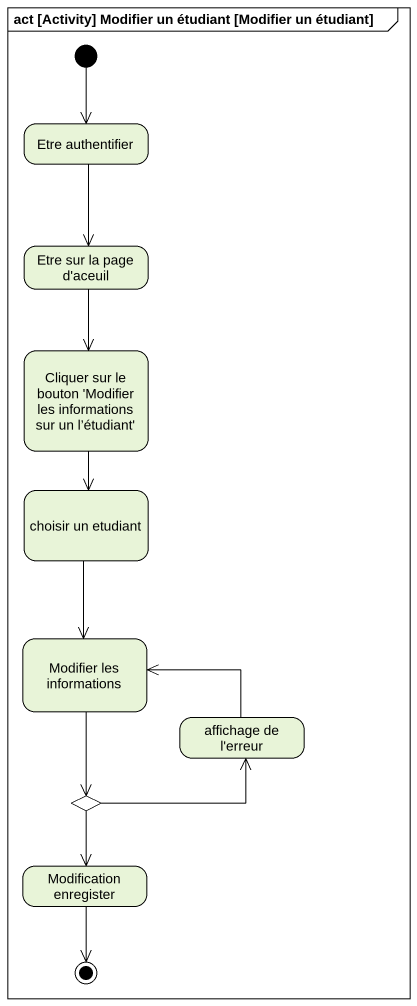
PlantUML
@startuml
mainframe act [Activity] Modifier un étudiant [Modifier un étudiant]
hide empty description
state "Etre authentifier" as Etre_authentifier
state "Etre sur la page d'aceuil" as Etre_sur_la_page_d_aceuil
state "Cliquer sur le bouton 'Modifier les informations sur un l’étudiant'" as Cliquer_sur_le_bouton
state "choisir un etudiant" as choisir_un_etudiant
state "Modifier les informations" as Modifier_les_informations
state "affichage de l'erreur" as affichage_de_l_erreur
state choice1 <<choice>>
state "Modification enregister" as Modification_enregister
[*] --> Etre_authentifier
Etre_authentifier --> Etre_sur_la_page_d_aceuil
Etre_sur_la_page_d_aceuil --> Cliquer_sur_le_bouton
Cliquer_sur_le_bouton --> choisir_un_etudiant
choisir_un_etudiant --> Modifier_les_informations
Modifier_les_informations --> choice1
affichage_de_l_erreur -left-> Modifier_les_informations
choice1 -right-> affichage_de_l_erreur
choice1 --> Modification_enregister
Modification_enregister --> [*]
@enduml
